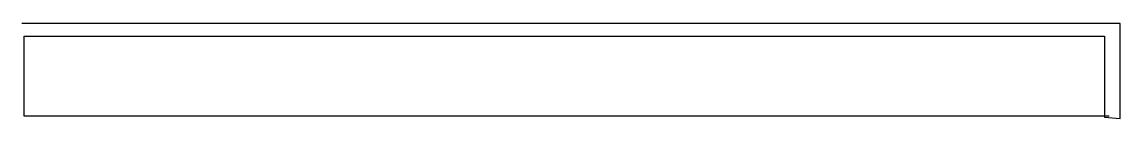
# Model space of a CAD drawing. Header units: metres. Extents: x 0 to 6970, y 0 to 607.
import ezdxf

# ---------------------------------------------------------------- set-up
doc = ezdxf.new("R2010")
doc.units = ezdxf.units.M

msp = doc.modelspace()

# ---------------------------------------------------------------- linework, layer by layer
at = {"layer": 'TOOL_0'}
for p, q in [((1, 607.165), (0, 607.165)), ((6970.302, 607.165), (1, 607.165)), ((6970.302, 1), (6970.302, 607.165)), ((15, 15.001), (15, 526.501)), ((15, 526.501), (6872.001, 526.501)), ((6872.001, 526.501), (6872.001, 15.001)), ((6872.001, 15.001), (15, 15.001)), ((6902.119, 15.001), (6872.001, 15.001)), ((6872.001, 15.001), (6872.001, 9.843)), ((6872.001, 9.843), (6970.302, 0)), ((6970.302, 0), (6970.302, 1)), ((6970.302, 1), (6970.302, 0)), ((6970.302, 0), (6970.302, 1))]:
    msp.add_line(p, q, dxfattribs=at)

doc.saveas('drawing.dxf')
